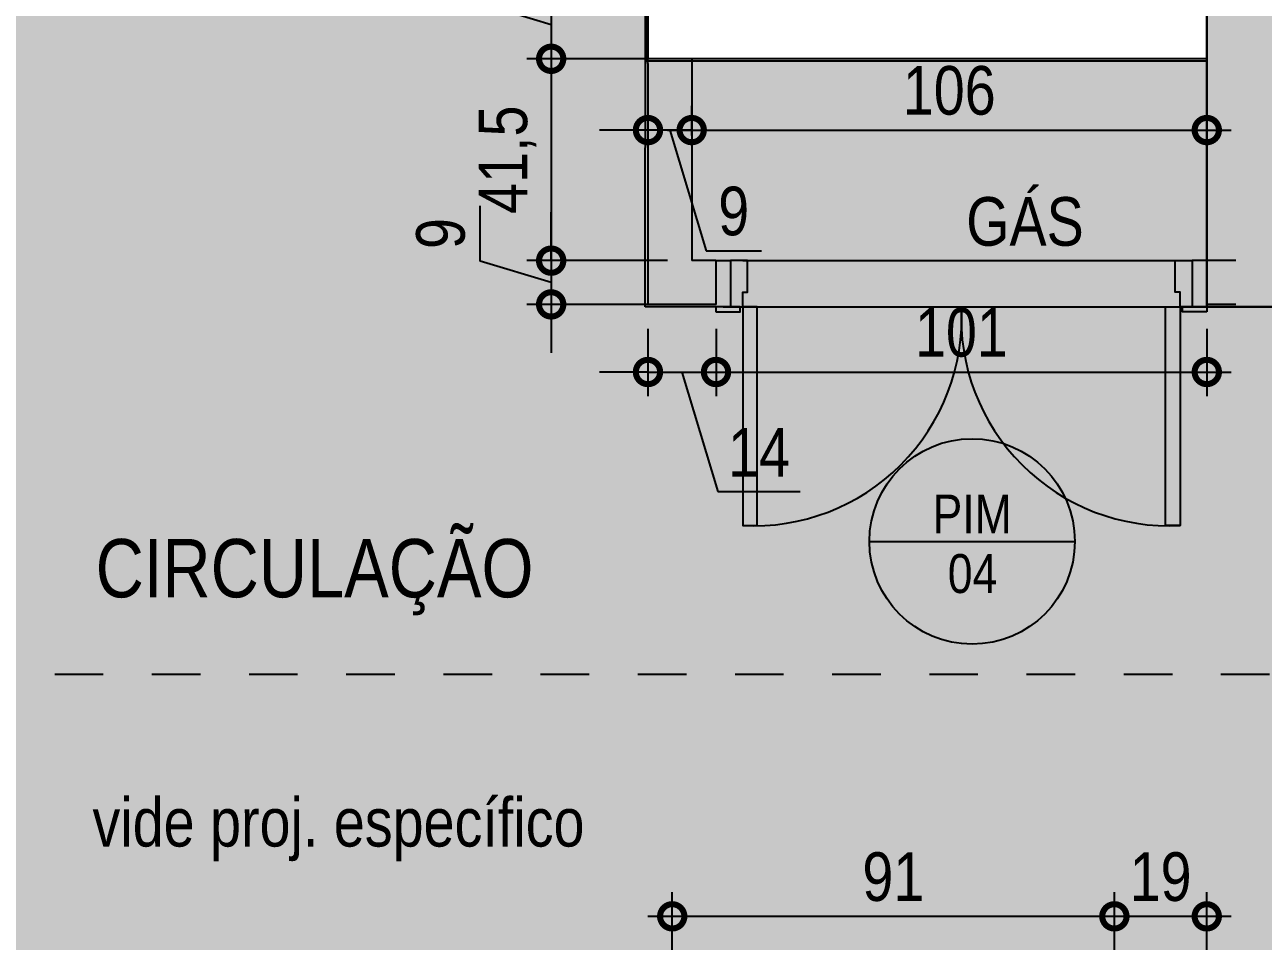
# Model space of a CAD drawing. Header units: metres. Extents: x -23 to 570, y -54 to 184.
# Drawn here: x 2.548 to 5.096, y 2.655 to 4.54 of the extents above; entities that cross this region are included whole.
import ezdxf
from ezdxf.enums import TextEntityAlignment as Align

# ---------------------------------------------------------------- set-up
doc = ezdxf.new("R2010")
doc.units = ezdxf.units.M
doc.header["$PDMODE"] = 35
doc.linetypes.add('ESTILO_TQS_0004', pattern=[1.1199999999999999, 0.5, -0.2, 0.01, -0.2, 0.01, -0.2])
doc.linetypes.add('PUC$0$DASHEDX2', pattern=[1.5, 1, -0.5])
for name, color, linetype in [('205', 232, 'ESTILO_TQS_0004'), ('4', 2, 'Continuous'), ('ARQ-ALV ACAB', 4, 'Continuous'), ('ARQ-ALV OSSO', 5, 'Continuous'), ('ARQ-AUX', 7, 'Continuous'), ('ARQ-DIM', 2, 'Continuous'), ('ARQ-SIM', 1, 'Continuous'), ('ARQ-TXT', 2, 'Continuous'), ('CIRCULAÇAO VERTICAL EMBASAMENTO$0$ARQ-ALV ACAB', 4, 'Continuous'), ('CIRCULAÇAO VERTICAL EMBASAMENTO$0$ARQ-ALV OSSO', 5, 'Continuous'), ('PUC$0$ARQ-ALV ACAB', 4, 'Continuous'), ('PUC$0$ARQ-ALV OSSO', 5, 'Continuous'), ('PUC$0$ARQ-AUX', 7, 'Continuous'), ('PUC$0$ARQ-CAX @ 1', 1, 'Continuous'), ('PUC$0$ARQ-PRJ', 7, 'PUC$0$DASHEDX2')]:
    doc.layers.add(name, color=color, linetype=linetype)
doc.layers.add('CIRCULAÇAO VERTICAL EMBASAMENTO$0$ARQ-FORRO', color=9, linetype='Continuous', lineweight=5)
doc.layers.add('PUC$0$ARQ-FORRO', color=9, linetype='Continuous', lineweight=5)
doc.styles.add('Adesa', font='ARIALN.TTF')
doc.dimstyles.new('ADESA 1-0050', dxfattribs={"dimtxt": 0.1, "dimasz": 0.1, "dimexe": 0.05, "dimexo": 0.05, "dimgap": 0.03, "dimtad": 1, "dimdec": 1, "dimlfac": 100, "dimzin": 12, "dimtxsty": 'Adesa', "dimblk": 'DOTSMALL', "dimcen": 1, "dimdle": 0.05, "dimclrd": 1, "dimclre": 1, "dimclrt": 256, "dimazin": 3, "dimtm": 1e-09, "dimtfac": 1, "dimtdec": 1, "dimtmove": 1, "dimatfit": 0, "dimldrblk": 'DOTSMALL', "dimfxl": 0.8, "dimtvp": 2, "dimtolj": 1, "dimtzin": 0, "dimarcsym": 0})

# ---------------------------------------------------------------- blocks, each defined once
blk = doc.blocks.new('_DotSmall')
at = {"color": 0, "linetype": 'ByBlock', "const_width": 0.5}
blk.add_lwpolyline([(-0.0625, 0, 1), (0.0625, 0, 1)], format="xyb", close=True, dxfattribs=at)
blk = doc.blocks.new('*D782')
at = {"layer": 'ARQ-DIM', "color": 1, "lineweight": -2, "transparency": 16777216}
for p, q in [((4.789901010553924, 2.499965657205462), (4.789901010553924, 2.756031435709328)), ((4.979955610012042, 2.501291392459162), (4.979955610012042, 2.756031435709328)), ((5.029955610012042, 2.706031435709328), (4.739901010553925, 2.706031435709328))]:
    blk.add_line(p, q, dxfattribs=at)
at = {"layer": 'Defpoints', "color": 0, "transparency": 16777216}
for p in [(4.789901010553924, 2.706031435709328), (4.789901010553924, 2.449965657205462, -4.318356323902826e-06), (4.979955610012042, 2.451291392459162, -4.318356323902826e-06)]:
    blk.add_point(p, dxfattribs=at)
at = {"layer": 'ARQ-DIM', "color": 1, "lineweight": -2, "transparency": 16777216, "xscale": 0.1, "yscale": 0.1, "zscale": 0.1, "rotation": 180}
blk.add_blockref('_DotSmall', (4.789901010553924, 2.706031435709328), dxfattribs=at)
at = {"layer": 'ARQ-DIM', "color": 1, "lineweight": -2, "transparency": 16777216, "xscale": 0.1, "yscale": 0.1, "zscale": 0.1}
blk.add_blockref('_DotSmall', (4.979955610012042, 2.706031435709328), dxfattribs=at)
at = {"layer": 'ARQ-DIM', "transparency": 16777216, "insert": (4.884928310282984, 2.787088734481498), "char_height": 0.1, "attachment_point": 5, "style": 'Adesa'}
blk.add_mtext('\\A1;19', dxfattribs=at)
blk = doc.blocks.new('*D783')
at = {"layer": 'ARQ-DIM', "color": 1, "lineweight": -2, "transparency": 16777216}
for p, q in [((3.879949769783262, 2.499966052348281), (3.879949769783262, 2.756031435709328)), ((4.789901010553924, 2.499965657205462), (4.789901010553924, 2.756031435709328)), ((4.839901010553924, 2.706031435709328), (3.829949769783262, 2.706031435709328))]:
    blk.add_line(p, q, dxfattribs=at)
at = {"layer": 'Defpoints', "color": 0, "transparency": 16777216}
for p in [(3.879949769783262, 2.706031435709328), (3.879949769783262, 2.449966052348282, -4.318356323902826e-06), (4.789901010553924, 2.449965657205462, -4.318356323902826e-06)]:
    blk.add_point(p, dxfattribs=at)
at = {"layer": 'ARQ-DIM', "color": 1, "lineweight": -2, "transparency": 16777216, "xscale": 0.1, "yscale": 0.1, "zscale": 0.1, "rotation": 180}
blk.add_blockref('_DotSmall', (3.879949769783262, 2.706031435709328), dxfattribs=at)
at = {"layer": 'ARQ-DIM', "color": 1, "lineweight": -2, "transparency": 16777216, "xscale": 0.1, "yscale": 0.1, "zscale": 0.1}
blk.add_blockref('_DotSmall', (4.789901010553924, 2.706031435709328), dxfattribs=at)
at = {"layer": 'ARQ-DIM', "transparency": 16777216, "insert": (4.334925390168593, 2.787088734481498), "char_height": 0.1, "attachment_point": 5, "style": 'Adesa'}
blk.add_mtext('\\A1;91', dxfattribs=at)
blk = doc.blocks.new('*D1276')
at = {"layer": 'ARQ-DIM', "color": 1, "lineweight": -2, "transparency": 16777216}
for p, q in [((3.48561801433388, 4.583786280367065), (3.48561801433388, 4.753267862904582)), ((3.630822652805912, 4.610219557942884), (3.630822652805912, 4.710219557942883)), ((3.790004692819691, 4.610219557942884), (3.580822652805912, 4.610219557942884)), ((3.630822652805912, 4.610219557942884), (3.630822652805912, 4.470230219708024)), ((3.630822652805912, 4.610219557942884), (3.630822652805912, 4.470230219708024)), ((3.630822652805912, 4.540224888825454), (3.48561801433388, 4.583786280367065)), ((3.870042733040977, 4.470230219708024), (3.580822652805912, 4.470230219708024)), ((3.630822652805912, 4.470230219708024), (3.630822652805912, 4.370230219708024))]:
    blk.add_line(p, q, dxfattribs=at)
at = {"layer": 'Defpoints', "color": 0, "transparency": 16777216}
for p in [(3.840004692819691, 4.610219557942884, -4.35389136369457e-06), (3.630822652805912, 4.470230219708024), (3.920042733040977, 4.470230219708024, -4.318356324098814e-06)]:
    blk.add_point(p, dxfattribs=at)
at = {"layer": 'ARQ-DIM', "color": 1, "lineweight": -2, "transparency": 16777216, "xscale": 0.1, "yscale": 0.1, "zscale": 0.1}
for p, rotation in [((3.630822652805912, 4.610219557942884), 270), ((3.630822652805912, 4.470230219708024), 90)]:
    blk.add_blockref('_DotSmall', p, dxfattribs=dict(at, rotation=rotation))
at = {"layer": 'ARQ-DIM', "transparency": 16777216, "insert": (3.405413375861847, 4.668527071635822), "char_height": 0.1, "attachment_point": 5, "rotation": 90, "style": 'Adesa'}
blk.add_mtext('\\A1;14', dxfattribs=at)
blk = doc.blocks.new('*D1277')
at = {"layer": 'ARQ-DIM', "color": 1, "lineweight": -2, "transparency": 16777216}
for p, q in [((3.630822652805916, 4.520230219708024), (3.630822652805916, 4.004988863079389)), ((3.870042733040977, 4.470230219708024), (3.580822652805916, 4.470230219708024)), ((3.870042733040977, 4.054988863079389), (3.580822652805916, 4.054988863079389))]:
    blk.add_line(p, q, dxfattribs=at)
at = {"layer": 'Defpoints', "color": 0, "transparency": 16777216}
for p in [(3.920042733040977, 4.470230219708024, -4.318356324098814e-06), (3.630822652805916, 4.054988863079389), (3.920042733040977, 4.054988863079389, -4.318356324088662e-06)]:
    blk.add_point(p, dxfattribs=at)
at = {"layer": 'ARQ-DIM', "color": 1, "lineweight": -2, "transparency": 16777216, "xscale": 0.1, "yscale": 0.1, "zscale": 0.1}
for p, rotation in [((3.630822652805916, 4.470230219708024), 90), ((3.630822652805916, 4.054988863079389), 270)]:
    blk.add_blockref('_DotSmall', p, dxfattribs=dict(at, rotation=rotation))
at = {"layer": 'ARQ-DIM', "transparency": 16777216, "insert": (3.540727154852301, 4.262609541393704), "char_height": 0.1, "attachment_point": 5, "rotation": 90, "style": 'Adesa'}
blk.add_mtext('\\A1;41,5', dxfattribs=at)
blk = doc.blocks.new('*D1278')
at = {"layer": 'ARQ-DIM', "color": 1, "lineweight": -2, "transparency": 16777216}
for p, q in [((3.830042733040976, 3.914988863079388), (3.830042733040976, 3.775888313314749)), ((3.970043356613262, 3.914989833095499), (3.970043356613262, 3.775888313314749)), ((3.830042733040976, 3.825888313314749), (3.730042733040976, 3.825888313314749)), ((3.830042733040976, 3.825888313314749), (3.970043356613262, 3.825888313314749)), ((3.830042733040976, 3.825888313314749), (3.970043356613262, 3.825888313314749)), ((3.900043044827119, 3.825888313314749), (3.973727219451948, 3.580274397898651)), ((3.970043356613262, 3.825888313314749), (4.070043356613263, 3.825888313314749)), ((3.973727219451948, 3.580274397898651), (4.143208801989466, 3.580274397898651))]:
    blk.add_line(p, q, dxfattribs=at)
at = {"layer": 'Defpoints', "color": 0, "transparency": 16777216}
for p in [(3.830042733040976, 3.964988863079387, -4.318356324088662e-06), (3.970043356613262, 3.964989833095498, -4.318356324088662e-06), (3.970043356613262, 3.825888313314749)]:
    blk.add_point(p, dxfattribs=at)
at = {"layer": 'ARQ-DIM', "color": 1, "lineweight": -2, "transparency": 16777216, "xscale": 0.1, "yscale": 0.1, "zscale": 0.1}
blk.add_blockref('_DotSmall', (3.830042733040976, 3.825888313314749), dxfattribs=at)
at = {"layer": 'ARQ-DIM', "color": 1, "lineweight": -2, "transparency": 16777216, "xscale": 0.1, "yscale": 0.1, "zscale": 0.1, "rotation": 180}
blk.add_blockref('_DotSmall', (3.970043356613262, 3.825888313314749), dxfattribs=at)
at = {"layer": 'ARQ-DIM', "transparency": 16777216, "insert": (4.058468010720707, 3.660479036370684), "char_height": 0.1, "attachment_point": 5, "style": 'Adesa'}
blk.add_mtext('\\A1;14', dxfattribs=at)
blk = doc.blocks.new('*D1279')
at = {"layer": 'ARQ-DIM', "color": 1, "lineweight": -2, "transparency": 16777216}
for p, q in [((3.970043356613262, 3.914989833095499), (3.970043356613262, 3.775888313314749)), ((4.98003039, 3.914989833095499), (4.98003039, 3.775888313314749)), ((3.920043356613263, 3.825888313314749), (5.03003039, 3.825888313314749))]:
    blk.add_line(p, q, dxfattribs=at)
at = {"layer": 'Defpoints', "color": 0, "transparency": 16777216}
for p in [(3.970043356613262, 3.964989833095498, -4.318356324088662e-06), (4.98003039, 3.964989833095498, -4.318356324088662e-06), (4.98003039, 3.825888313314749)]:
    blk.add_point(p, dxfattribs=at)
at = {"layer": 'ARQ-DIM', "color": 1, "lineweight": -2, "transparency": 16777216, "xscale": 0.1, "yscale": 0.1, "zscale": 0.1, "rotation": 180}
blk.add_blockref('_DotSmall', (3.970043356613262, 3.825888313314749), dxfattribs=at)
at = {"layer": 'ARQ-DIM', "color": 1, "lineweight": -2, "transparency": 16777216, "xscale": 0.1, "yscale": 0.1, "zscale": 0.1}
blk.add_blockref('_DotSmall', (4.98003039, 3.825888313314749), dxfattribs=at)
at = {"layer": 'ARQ-DIM', "transparency": 16777216, "insert": (4.475036873306632, 3.906945612086918), "char_height": 0.1, "attachment_point": 5, "style": 'Adesa'}
blk.add_mtext('\\A1;101', dxfattribs=at)
blk = doc.blocks.new('*D1280')
at = {"layer": 'ARQ-DIM', "color": 1, "lineweight": -2, "transparency": 16777216}
for p, q in [((3.920042733040976, 4.312609541393704), (3.920042733040976, 4.373562586033859)), ((4.98003039, 4.312609541393704), (4.98003039, 4.373562586033859)), ((3.870042733040976, 4.323562586033859), (5.03003039, 4.323562586033859))]:
    blk.add_line(p, q, dxfattribs=at)
at = {"layer": 'Defpoints', "color": 0, "transparency": 16777216}
for p in [(4.98003039, 4.323562586033859), (3.920042733040976, 4.262609541393704, -4.318356324098814e-06), (4.98003039, 4.262609541393704)]:
    blk.add_point(p, dxfattribs=at)
at = {"layer": 'ARQ-DIM', "color": 1, "lineweight": -2, "transparency": 16777216, "xscale": 0.1, "yscale": 0.1, "zscale": 0.1, "rotation": 180}
blk.add_blockref('_DotSmall', (3.920042733040976, 4.323562586033859), dxfattribs=at)
at = {"layer": 'ARQ-DIM', "color": 1, "lineweight": -2, "transparency": 16777216, "xscale": 0.1, "yscale": 0.1, "zscale": 0.1}
blk.add_blockref('_DotSmall', (4.98003039, 4.323562586033859), dxfattribs=at)
at = {"layer": 'ARQ-DIM', "transparency": 16777216, "insert": (4.450036561520488, 4.404619884806028), "char_height": 0.1, "attachment_point": 5, "style": 'Adesa'}
blk.add_mtext('\\A1;106', dxfattribs=at)
blk = doc.blocks.new('*D1281')
at = {"layer": 'ARQ-DIM', "color": 1, "lineweight": -2, "transparency": 16777216}
for p, q in [((3.830043100643124, 4.420233527020009), (3.830043100643124, 4.273562586033859)), ((3.920042733040976, 4.420230219708023), (3.920042733040976, 4.273562586033859)), ((3.830043100643124, 4.323562586033859), (3.730043100643124, 4.323562586033859)), ((3.920042733040976, 4.323562586033859), (3.830043100643124, 4.323562586033859)), ((3.920042733040976, 4.323562586033859), (3.830043100643124, 4.323562586033859)), ((3.87504291684205, 4.323562586033859), (3.949494485737002, 4.075390689717351)), ((3.920042733040976, 4.323562586033859), (4.020042733040976, 4.323562586033859)), ((3.949494485737002, 4.075390689717351), (4.063450829529636, 4.075390689717351))]:
    blk.add_line(p, q, dxfattribs=at)
at = {"layer": 'Defpoints', "color": 0, "transparency": 16777216}
for p in [(3.830043100643124, 4.470233527020009, -4.3183563240901e-06), (3.920042733040976, 4.470230219708022, -4.318356324098814e-06), (3.830043100643124, 4.323562586033859)]:
    blk.add_point(p, dxfattribs=at)
at = {"layer": 'ARQ-DIM', "color": 1, "lineweight": -2, "transparency": 16777216, "xscale": 0.1, "yscale": 0.1, "zscale": 0.1}
blk.add_blockref('_DotSmall', (3.830043100643124, 4.323562586033859), dxfattribs=at)
at = {"layer": 'ARQ-DIM', "color": 1, "lineweight": -2, "transparency": 16777216, "xscale": 0.1, "yscale": 0.1, "zscale": 0.1, "rotation": 180}
blk.add_blockref('_DotSmall', (3.920042733040976, 4.323562586033859), dxfattribs=at)
at = {"layer": 'ARQ-DIM', "transparency": 16777216, "insert": (4.006472657633319, 4.15644798848952), "char_height": 0.1, "attachment_point": 5, "style": 'Adesa'}
blk.add_mtext('\\A1;9', dxfattribs=at)
blk = doc.blocks.new('TIPO COTA$0$Chamada_planta')
at = {"layer": 'ARQ-SIM'}
blk.add_line((-1.408588597008727, 0), (1.408588597008727, 0), dxfattribs=at)
blk.add_circle((0, 0), 1.408588597008727, dxfattribs=at)
at = {"layer": 'ARQ-SIM', "color": 2, "style": 'Adesa'}
for tag, p in [('NUMERO', (-3e-16, 0.2338932678049491)), ('C.D.', (-3e-16, -0.2718391078913104))]:
    blk.add_attdef(tag, text='', height=0.5, dxfattribs=at).set_placement(p, align=Align.MIDDLE_CENTER)
blk = doc.blocks.new('*D1300')
at = {"layer": 'ARQ-DIM', "color": 1, "lineweight": -2, "transparency": 16777216}
for p, q in [((3.484765354033748, 4.053803632900374), (3.484765354033748, 4.167759976693008)), ((3.630822652805918, 4.054988863079389), (3.630822652805918, 4.154988863079389)), ((3.630822652805918, 4.009986443268724), (3.484765354033748, 4.053803632900374)), ((3.870042733040977, 4.054988863079389), (3.580822652805918, 4.054988863079389)), ((3.630822652805918, 4.054988863079389), (3.630822652805918, 3.964984023458058)), ((3.630822652805918, 4.054988863079389), (3.630822652805918, 3.964984023458058)), ((3.870042733040977, 3.964984023458058), (3.580822652805918, 3.964984023458058)), ((3.630822652805918, 3.964984023458058), (3.630822652805918, 3.864984023458058))]:
    blk.add_line(p, q, dxfattribs=at)
at = {"layer": 'Defpoints', "color": 0, "transparency": 16777216}
for p in [(3.920042733040977, 4.054988863079389, -4.318356324088662e-06), (3.630822652805918, 3.964984023458058), (3.920042733040977, 3.964984023458058, -4.318356323902826e-06)]:
    blk.add_point(p, dxfattribs=at)
at = {"layer": 'ARQ-DIM', "color": 1, "lineweight": -2, "transparency": 16777216, "xscale": 0.1, "yscale": 0.1, "zscale": 0.1}
for p, rotation in [((3.630822652805918, 4.054988863079389), 270), ((3.630822652805918, 3.964984023458058), 90)]:
    blk.add_blockref('_DotSmall', p, dxfattribs=dict(at, rotation=rotation))
at = {"layer": 'ARQ-DIM', "transparency": 16777216, "insert": (3.40370805526158, 4.110781804796689), "char_height": 0.1, "attachment_point": 5, "rotation": 90, "style": 'Adesa'}
blk.add_mtext('\\A1;9', dxfattribs=at)
blk = doc.blocks.new('PUC$0$forro area comum')
at = {"layer": 'PUC$0$ARQ-FORRO'}
h = blk.add_hatch(color=256, dxfattribs=at)
h.dxf.hatch_style = 1
h.paths.add_polyline_path([(11.68820244177718, 2.454999636818978), (11.68820284765782, 2.05622806132993), (14.59822273577365, 2.054662714825245), (14.5981900061808, 2.455030064700213), (22.46060101801233, 2.455040507749809), (22.4605930877257, 2.05622706806376), (25.2950329609576, 2.056032659545406), (25.2950332190424, 2.455229665161291), (26.45623725045959, 2.454646449677419), (26.45628037683529, 3.954864600000015), (5.17003016, 3.959864600000001), (5.096326689760479, 3.958424440495265), (3.824562132071318, 3.959988809351742), (3.825039570835551, 9.240020724650371), (2.320193466877861, 9.240353962963303), (2.320109515405696, 3.954983991609906), (-1.060003724753184, 3.954983991609909), (-1.059989119006447, 4.304896208713335), (-0.3549890622065568, 4.30496049759732), (-0.3550037815530751, 4.55908449535753), (-0.2032194333476723, 4.560644704642472), (-0.2032177760033949, 8.425553129541443), (-4.865035370437809, 8.42555281408378), (-4.865042402612918, 4.964862680389363), (-4.655057410715946, 4.964862304497885), (-4.655012218094813, 4.104928355154752), (-3.944974996540912, 4.104865708328266), (-3.945019423459087, 3.954862955943103), (-11.18628892375347, 3.954861311886195), (-11.18628981058701, 2.454992999366388), (-10.02504159998796, 2.454992999366387), (-10.02504159998796, 2.055750398053976), (-7.126367965407899, 2.055750398053976), (-7.126368371288543, 2.454964376818979)])
at = {"layer": 'PUC$0$ARQ-FORRO', "elevation": -4.318356323902826e-06}
blk.add_lwpolyline([(5.096326689760479, 3.958424440495265), (3.824562132071318, 3.959988809351742), (3.825039570835551, 9.240020724650371), (2.320193466877861, 9.240353962963303), (2.320109515405696, 3.954983991609906), (-1.060003724753184, 3.954983991609909), (-1.059989119006447, 4.304896208713335), (-0.3549890622065568, 4.30496049759732), (-0.3550037815530751, 4.55908449535753), (-0.2032194333476723, 4.560644704642472), (-0.2032177760033949, 8.425553129541443), (-4.865035370437809, 8.42555281408378), (-4.865042402612918, 4.964862680389363), (-4.655057410715946, 4.964862304497885), (-4.655012218094813, 4.104928355154752), (-3.944974996540912, 4.104865708328266), (-3.945019423459087, 3.954862955943103), (-11.18628892375347, 3.954861311886195), (-11.18628981058701, 2.454992999366388), (-10.02504159998796, 2.454992999366387), (-10.02504159998796, 2.055750398053976), (-7.126367965407899, 2.055750398053976), (-7.126368371288543, 2.454964376818979), (11.68820244177718, 2.454999636818978)], dxfattribs=at)
blk = doc.blocks.new('CIRCULAÇAO VERTICAL EMBASAMENTO')
at = {"layer": 'CIRCULAÇAO VERTICAL EMBASAMENTO$0$ARQ-FORRO'}
h = blk.add_hatch(color=256, dxfattribs=at)
h.dxf.hatch_style = 1
h.paths.add_polyline_path([(-0.3500506104476105, 2.451985992890435), (5.554949113797992, 2.45505253324624), (5.555009692538576, 3.96012888238651), (4.979992572863063, 3.95997949), (4.979987055197874, 4.465240722771973), (3.825311536455859, 4.465360634162423), (3.824938753969414, 9.234999633679253), (2.324938755300559, 9.235052953132938), (2.32494044907339, 3.954980635716042), (-0.3500603837669224, 3.95498651892056)])
at = {"layer": 'CIRCULAÇAO VERTICAL EMBASAMENTO$0$ARQ-ALV ACAB'}
blk.add_line((4.979987055197874, 4.465240722771973, -8.405329406254076e-06), (3.825574044680411, 4.465379477163876, -4.068196520738179e-06), dxfattribs=at)
at = {"layer": 'CIRCULAÇAO VERTICAL EMBASAMENTO$0$ARQ-ALV ACAB', "elevation": -4.318356323902826e-06}
blk.add_lwpolyline([(3.825574044680411, 4.465379477163876), (3.825578595677999, 4.615219247870296), (4.025048250600389, 4.615219974889442)], dxfattribs=at)
at = {"layer": 'CIRCULAÇAO VERTICAL EMBASAMENTO$0$ARQ-ALV OSSO'}
for p, q in [((3.830572395919817, 4.470378876424378, -4.086973082361401e-06), (3.830578461243877, 4.610219386527201, -1.388497683147656e-05)), ((4.979987656171658, 4.470240722735856, -8.405329406254076e-06), (3.830572395919817, 4.470378876424378, -4.086973082361401e-06))]:
    blk.add_line(p, q, dxfattribs=at)
at = {"layer": 'CIRCULAÇAO VERTICAL EMBASAMENTO$0$ARQ-ALV OSSO', "elevation": -4.318356323902826e-06}
blk.add_lwpolyline([(4.979985770012043, 9.240052982418108), (3.530011926336609, 9.240052953132933), (3.529975473663395, 9.430345750208211), (5.16998895701363, 9.429638230929768), (5.16998895701363, 3.960128880000001), (4.979992572863063, 3.95997949)], close=True, dxfattribs=at)
at = {"layer": 'CIRCULAÇAO VERTICAL EMBASAMENTO$0$ARQ-FORRO', "elevation": -4.318356323902826e-06}
blk.add_lwpolyline([(-0.3500506104476105, 2.451985992890435), (5.554949113797992, 2.45505253324624), (5.555009692538576, 3.96012888238651), (4.979992572863063, 3.95997949), (4.979987055197874, 4.465240722771973), (3.825311536455859, 4.465360634162423), (3.824938753969414, 9.234999633679253), (2.324938755300559, 9.235052953132938), (2.32494044907339, 3.954980635716042), (-0.3500603837669224, 3.95498651892056)], close=True, dxfattribs=at)
blk = doc.blocks.new('*U2553')
for points in [[(0.0249999999996362, -1.666306843617349e-07), (0.02499999999963622, 0.4499998333693156), (0.05499999999983629, 0.4499998333693156), (0.05499999999983629, -1.666306843617349e-07)], [(0.9249999999996362, -1.666306843617349e-07), (0.9249999999996362, 0.4499998333693156), (0.8949999999994361, 0.4499998333693156), (0.8949999999994361, -1.666306843617349e-07)], [(-0.03000000000020009, 0.01000000000036039), (0.01999999999952706, 0.01000000000036039), (0.01999999999952706, -8.526512829121202e-14), (-0.03000000000020009, -8.526512829121202e-14)], [(0.9799999999994725, 0.01000000000036039), (0.9299999999997454, 0.01000000000036039), (0.9299999999997454, -8.526512829121202e-14), (0.9799999999994725, -8.526512829121202e-14)]]:
    blk.add_lwpolyline(points, close=True)
for points in [[(-0.0149999999996453, -8.526512829121202e-14), (0.02499999999952252, 1.4210854715202e-13), (0.02499999999952252, -0.03000000000005798), (0.03499999999974079, -0.03000000000005798), (0.03499999999974079, -0.09499999999985854), (-1.36424267462764e-12, -0.09500000000008592), (0, -8.526512829121202e-14)], [(0.9649999999989177, -8.526512829121202e-14), (0.9249999999997499, 1.4210854715202e-13), (0.9249999999997499, -0.03000000000005798), (0.9149999999995316, -0.03000000000005798), (0.9149999999995316, -0.09499999999985854), (0.9500000000006367, -0.09500000000008592), (0.9499999999992724, -8.526512829121202e-14)]]:
    blk.add_lwpolyline(points)
at = {"layer": 'PUC$0$ARQ-PRJ'}
for centre, start, end in [((0.04749999999978541, 0.02249975630266391), 356.9872283639148, 93.01278754816305), ((0.9024999999996574, 0.02249975630266391), 86.98721245184346, 183.0127716360831)]:
    blk.add_arc(centre, 0.4280916895447932, start, end, dxfattribs=at)
blk = doc.blocks.new('PUC')
at = {"layer": 'PUC$0$ARQ-ALV ACAB'}
for points, elevation in [([(3.824562132071318, 3.959988809351742), (3.825048379289249, 4.615219331973946), (4.025048242467383, 4.615219589248222)], -4.318356324088662e-06), ([(3.969997816068339, 4.0549888501938), (3.999997816066899, 4.05498905805347)], -4.318356323902826e-06), ([(3.999997816068339, 4.0549888501938), (3.999998474290944, 3.959988804287296)], -4.318356323902826e-06), ([(4.949992450452925, 4.054988850193656), (4.949991792230613, 3.959988846628053)], -4.318356323902826e-06), ([(4.979992450452925, 4.054988850193656), (4.949992450454365, 4.054989058053325)], -4.318356323902826e-06), ([(3.999998474290944, 3.959988804287296), (3.824562132071318, 3.959988809351742)], -4.318356324088662e-06), ([(5.029992450452925, 3.959988850193656), (4.949991792230613, 3.959988846628053)], -4.318356323902826e-06)]:
    blk.add_lwpolyline(points, dxfattribs=dict(at, elevation=elevation))
at = {"layer": 'PUC$0$ARQ-ALV OSSO'}
for p, q in [((3.830042733040976, 4.460230219708023, -4.318356324098814e-06), (3.830048244855127, 4.610219470630851, -4.318356323968156e-06)), ((4.979991915441405, 4.470241240053246, -4.318356323902826e-06), (3.920042733040976, 4.470230219708022, -4.318356324098814e-06))]:
    blk.add_line(p, q, dxfattribs=at)
for points, elevation in [([(3.830042733040976, 4.460230219708023), (3.830042733040976, 3.964988863079387)], -4.318356324098814e-06), ([(3.920042733040976, 4.470230219708022), (3.920042733040976, 4.054988863079387)], -4.318356324098814e-06), ([(3.969997816068339, 4.0549888501938), (3.920042733040976, 4.054988863079387)], -4.318356324088662e-06), ([(3.969997816068339, 4.0549888501938), (3.969998439647347, 3.96498885019812)], -4.318356323902826e-06), ([(4.979992450452925, 4.054988850193656), (4.979991826873917, 3.964988850197976)], -4.318356323902826e-06), ([(5.029992450452925, 4.054988850193656), (4.979992450452925, 4.054988850193656)], -4.318356323902826e-06), ([(3.969998439647347, 3.9649888501938), (3.830042733040976, 3.964988863079387)], -4.318356324088662e-06), ([(5.029992450452925, 3.964988850193656), (4.979991826873917, 3.964988850193656)], -4.318356323902826e-06)]:
    blk.add_lwpolyline(points, dxfattribs=dict(at, elevation=elevation))
at = {"layer": 'PUC$0$ARQ-AUX', "elevation": -4.318356323902826e-06}
for points in [[(4.025042053321541, 4.054988850193515), (4.914998145179696, 4.054988850193515)], [(4.015042053321436, 3.95998901682434), (4.924998145179801, 3.95998901682434)]]:
    blk.add_lwpolyline(points, dxfattribs=at)
at = {"layer": 'PUC$0$ARQ-ALV ACAB'}
blk.add_blockref('CIRCULAÇAO VERTICAL EMBASAMENTO', (0, 0), dxfattribs=at)
at = {"layer": 'PUC$0$ARQ-CAX @ 1', "rotation": 180}
blk.add_blockref('*U2553', (4.949998145179437, 3.959988850193656, -4.318356323902826e-06), dxfattribs=at)
at = {"layer": 'PUC$0$ARQ-FORRO'}
blk.add_blockref('PUC$0$forro area comum', (0, 0), dxfattribs=at)
blk = doc.blocks.new('est-lo-07-6sb-r00')
at = {"layer": '4'}
h = blk.add_hatch(color=8, dxfattribs=at)
h.dxf.hatch_style = 1
h.paths.add_polyline_path([(213.004314, 592.9864600000001), (232.004314, 592.9864600000001), (232.004314, 743.9864600000001), (213.004314, 743.9864600000001)], flags=17)
h.paths.add_polyline_path([(517.0030160000001, 942.98646), (353.003016, 942.98646), (353.003016, 923.986062), (498.0030160000001, 923.986062), (498.0030160000001, 465.008359), (498.0030390000001, 465.008359), (498.0030390000001, 450.0083590000001), (498.0030390000001, 395.9864600000001), (517.0030160000001, 395.9864600000001)])
h.paths.add_polyline_path([(3672.003309, 253.001099), (3672.003309, 388.0010990000001), (3637.003309, 388.0010990000001), (3637.003309, 253.001099)])
h.paths.add_polyline_path([(3637.003309, 942.98646), (3637.003194, 872.9864600000001), (3653.003309, 872.9864600000001), (3653.003309, 599.0010990000001), (3637.003309, 599.0010990000001), (3637.003309, 539.0010990000001), (3672.003309, 539.0010990000001), (3672.003309, 942.98646)])
h.paths.add_polyline_path([(3672.003424, 102.0010990000001), (3637.003309, 102.0010990000001), (3637.003309, 42.00109900000007), (3653.003307, 42.00109900000007), (3653.003307, -229.998901), (3637.003309, -229.998901), (3637.003309, -299.9989009999999), (3672.003424, -299.9989009999999)])
h.paths.add_polyline_path([(3075.003309, -299.9998439999999), (3110.003309, -299.9998439999999), (3110.003309, -199.9998439999999), (3075.003309, -199.9998439999999)])
h.paths.add_polyline_path([(3075.003309, 270.5001770000001), (3110.003309, 270.5001770000001), (3110.003309, 370.5001770000001), (3075.003309, 370.5001770000001)])
h.paths.add_polyline_path([(520.003309, 942.98646), (520.003309, 395.9864600000001), (555.003309, 395.9864600000001), (555.003309, 451.9864600000001), (539.003309, 451.9864600000001), (539.003309, 872.9864600000001), (555.003309, 872.9864600000001), (555.003309, 942.98646)])
h.paths.add_polyline_path([(-2102.995138, 253.0001770000001), (-2102.995138, 388.0001770000001), (-2137.995138, 388.0001770000001), (-2137.995138, 253.0001770000001)])
h.paths.add_polyline_path([(-2137.995138, 101.999935), (-2137.995138, -299.9998439999999), (-2102.995138, -299.9998439999999), (-2102.995138, -229.9998439999999), (-2118.995138, -229.9998439999999), (-2118.995138, 41.99993500000005), (-2102.995138, 41.99993500000005), (-2102.995138, 101.999935)])
h.paths.add_polyline_path([(-2137.995141, 942.98646), (-2137.995141, 538.9889720000001), (-2102.995141, 538.9889720000001), (-2102.995141, 598.9889720000001), (-2118.995141, 598.9889720000001), (-2118.995141, 872.9864600000001), (-2102.995141, 872.9864600000001), (-2102.995141, 942.98646)])
h.paths.add_polyline_path([(520.003309, 245.0035260000001), (520.003309, -299.9998439999999), (555.003309, -299.9998439999999), (555.003309, -229.9998439999999), (539.003309, -229.9998439999999), (539.003309, 185.0035260000001), (555.003309, 185.0035260000001), (555.003309, 245.0035260000001)])
h.paths.add_polyline_path([(-34.995574, 942.98646), (-34.995574, 872.9864600000001), (-18.995574, 872.9864600000001), (-18.995574, 455.9864600000001), (-34.995574, 455.9864600000001), (-34.995574, 395.9864600000001), (232.004426, 395.9864600000001), (232.004426, 481.9864600000001), (213.004426, 481.9864600000001), (213.004426, 414.9864600000001), (0.004426000000002261, 414.9864600000001), (0.004426000000002261, 923.9864600000001), (213.004426, 923.9864600000001), (213.004426, 854.9864600000001), (232.004426, 854.9864600000001), (232.004426, 923.9864600000001), (252.004426, 923.9864600000001), (252.004426, 942.98646)])
h.paths.add_polyline_path([(3075.003309, 842.98646), (3110.003309, 842.98646), (3110.003309, 942.98646), (3075.003309, 942.98646)])
h.paths.add_polyline_path([(2530.003309, -299.9998439999999), (2570.003309, -299.9998439999999), (2570.003309, -199.9998439999999), (2530.003309, -199.9998439999999)])
h.paths.add_polyline_path([(2530.003309, 145.0035260000001), (2570.003309, 145.0035260000001), (2570.003309, 245.0035260000001), (2530.003309, 245.0035260000001)])
h.paths.add_polyline_path([(2530.003309, 395.9864600000001), (2570.003309, 395.9864600000001), (2570.003309, 495.9864600000001), (2530.003309, 495.9864600000001)])
h.paths.add_polyline_path([(2530.003309, 842.98646), (2570.003309, 842.98646), (2570.003309, 942.98646), (2530.003309, 942.98646)])
h.paths.add_polyline_path([(1995.003309, -299.9998439999999), (2030.003309, -299.9998439999999), (2030.003309, -199.9998439999999), (1995.003309, -199.9998439999999)])
h.paths.add_polyline_path([(1995.003309, 145.0035260000001), (2030.003309, 145.0035260000001), (2030.003309, 245.0035260000001), (1995.003309, 245.0035260000001)])
h.paths.add_polyline_path([(1995.003309, 395.9864600000001), (2030.003309, 395.9864600000001), (2030.003309, 495.9864600000001), (1995.003309, 495.9864600000001)])
h.paths.add_polyline_path([(1995.003309, 842.98646), (2030.003309, 842.98646), (2030.003309, 942.98646), (1995.003309, 942.98646)])
h.paths.add_polyline_path([(1460.003309, -299.9998439999999), (1495.003309, -299.9998439999999), (1495.003309, -199.9998439999999), (1460.003309, -199.9998439999999)])
h.paths.add_polyline_path([(1460.003309, 145.0035260000001), (1495.003309, 145.0035260000001), (1495.003309, 245.0035260000001), (1460.003309, 245.0035260000001)])
h.paths.add_polyline_path([(1460.176641, 395.9864600000001), (1495.176641, 395.9864600000001), (1495.176641, 495.9864600000001), (1460.176641, 495.9864600000001)])
h.paths.add_polyline_path([(1460.003309, 842.98646), (1495.003309, 842.98646), (1495.003309, 942.98646), (1460.003309, 942.98646)])
h.paths.add_polyline_path([(925.0033090000001, -299.9998439999999), (960.0033090000001, -299.9998439999999), (960.0033090000001, -199.9998439999999), (925.0033090000001, -199.9998439999999)])
h.paths.add_polyline_path([(925.0033090000001, 145.0035260000001), (960.0033090000001, 145.0035260000001), (960.0033090000001, 245.0035260000001), (925.0033090000001, 245.0035260000001)])
h.paths.add_polyline_path([(925.0033090000001, 395.9864600000001), (960.0033090000001, 395.9864600000001), (960.0033090000001, 495.9864600000001), (925.0033090000001, 495.9864600000001)])
h.paths.add_polyline_path([(925.0033090000001, 842.98646), (960.0033090000001, 842.98646), (960.0033090000001, 942.98646), (925.0033090000001, 942.98646)])
h.paths.add_polyline_path([(-1582.999721, -299.9998439999999), (-1547.999721, -299.9998439999999), (-1547.999721, -199.9998439999999), (-1582.999721, -199.9998439999999)])
h.paths.add_polyline_path([(-500.999721, -299.9998439999999), (-465.9997209999999, -299.9998439999999), (-465.9997209999999, -199.9998439999999), (-500.999721, -199.9998439999999)])
h.paths.add_polyline_path([(-1042.999721, -299.9998439999999), (-1002.999721, -299.9998439999999), (-1002.999721, -199.9998439999999), (-1042.999721, -199.9998439999999)])
h.paths.add_polyline_path([(-500.999721, 145.0035260000001), (-465.9997209999999, 145.0035260000001), (-465.9997209999999, 245.0035260000001), (-500.999721, 245.0035260000001)])
h.paths.add_polyline_path([(-1042.999721, 145.0035260000001), (-1002.999721, 145.0035260000001), (-1002.999721, 245.0035260000001), (-1042.999721, 245.0035260000001)])
h.paths.add_polyline_path([(-500.999721, 395.9864600000001), (-465.9997209999999, 395.9864600000001), (-465.9997209999999, 495.9864600000001), (-500.999721, 495.9864600000001)])
h.paths.add_polyline_path([(-1042.999721, 395.9864600000001), (-1002.999721, 395.9864600000001), (-1002.999721, 495.9864600000001), (-1042.999721, 495.9864600000001)])
h.paths.add_polyline_path([(-1582.999721, 270.5001770000001), (-1547.999721, 270.5001770000001), (-1547.999721, 370.5001770000001), (-1582.999721, 370.5001770000001)])
h.paths.add_polyline_path([(-500.999721, 842.98646), (-465.9997209999999, 842.98646), (-465.9997209999999, 942.98646), (-500.999721, 942.98646)])
h.paths.add_polyline_path([(-1042.999721, 842.98646), (-1002.999721, 842.98646), (-1002.999721, 942.98646), (-1042.999721, 942.98646)])
h.paths.add_polyline_path([(-1582.999721, 842.98646), (-1547.999721, 842.98646), (-1547.999721, 942.98646), (-1582.999721, 942.98646)])
h.paths.add_polyline_path([(-35, 245.0035260000001), (-35, 185.0035260000001), (-19, 185.0035260000001), (-19, -230), (-35, -230), (-35, -300), (517, -300), (517, 245), (498.0000000000001, 245), (498.0000000000001, -281), (3.552713678800501e-15, -281), (3.552713678800501e-15, -19), (255, -19), (255, 245.0035260000001), (178.5, 245.0035260000001), (178.5, 226.0035260000001), (236, 226.0035260000001), (236, 0), (3.552713678800501e-15, 0), (3.552713678800501e-15, 226.0035260000001), (57.50000000000001, 226.0035260000001), (57.50000000000001, 245.0035260000001)])
at = {"layer": '205'}
blk.add_line((-2259.087140875389, 320.423392), (3872.599049, 320.423392), dxfattribs=at)
at = {"layer": '4', "linetype": 'Continuous'}
blk.add_lwpolyline([(517.0030160000001, 942.98646), (353.003016, 942.98646), (353.003016, 923.986062), (498.0030160000001, 923.986062), (498.0030160000001, 465.008359), (498.0030390000001, 465.008359), (498.0030390000001, 450.0083590000001), (498.0030390000001, 450.0083590000001), (498.0030390000001, 395.9864600000001), (517.0030160000001, 395.9864600000001), (517.0030160000001, 942.98646)], dxfattribs=at)

msp = doc.modelspace()

# ---------------------------------------------------------------- linework, layer by layer
at = {"layer": 'ARQ-ALV ACAB', "elevation": -4.318356323902826e-06}
for points in [[(3.824554922287878, 3.959983969730411), (3.825041169505809, 4.615214492352615), (4.025041032683943, 4.61521474962689)], [(4.000036181480141, 3.959983977551552), (3.824554922287878, 3.959983969730411)], [(5.039986578610947, 3.959984023458056), (4.959985920388636, 3.959984019892453)]]:
    msp.add_lwpolyline(points, dxfattribs=at)
at = {"layer": 'ARQ-ALV OSSO'}
msp.add_line((3.830035523257536, 4.460225380086691, -4.318356324098814e-06), (3.830041035071687, 4.61021463100952, -4.318356323968156e-06), dxfattribs=at)
at = {"layer": 'ARQ-ALV OSSO', "elevation": -4.318356323902826e-06}
for points in [[(3.830035523257536, 4.460225380086691), (3.830035523257536, 3.964984023458056)], [(3.920035523257535, 4.470225380086691), (3.920035523257535, 4.054984023458056)], [(5.039986578610947, 4.054984023458056), (4.989986578610948, 4.054984023458056)], [(3.970036146836543, 3.964984023458056), (3.830035523257536, 3.964984023458056)], [(5.039986578610947, 3.964984023458056), (4.98998595503194, 3.964984023458056)]]:
    msp.add_lwpolyline(points, dxfattribs=at)
at = {"layer": 'ARQ-AUX', "elevation": -4.318356323902826e-06}
for points in [[(4.035036181479564, 4.054984023457915), (4.924992273337719, 4.054984023457915)], [(4.025036181479459, 3.959984190088741), (4.934992273337824, 3.959984190088741)]]:
    msp.add_lwpolyline(points, dxfattribs=at)

# ---------------------------------------------------------------- block references
msp.add_blockref('PUC', (0, 0))
at = {"linetype": 'Continuous', "xscale": 0.01, "yscale": 0.01, "zscale": 0.01}
msp.add_blockref('est-lo-07-6sb-r00', (0, 0), dxfattribs=at)
at = {"layer": 'ARQ-SIM'}
ref = msp.add_blockref('TIPO COTA$0$Chamada_planta', (4.497133405618413, 3.477363045619352, -4.318356323902826e-06), dxfattribs=dict(at, xscale=0.15, yscale=0.15, zscale=0.15))
ref.add_attrib('NUMERO', 'PIM', dxfattribs={"color": 2, "height": 0.08, "style": 'Adesa'}).set_placement((4.497133405618413, 3.533677984825811, -4.318356323902826e-06), align=Align.MIDDLE_CENTER)
ref.add_attrib('C.D.', '04', dxfattribs={"color": 2, "height": 0.08, "style": 'Adesa'}).set_placement((4.497951959506921, 3.411268048780737, -4.318356323902826e-06), align=Align.MIDDLE_CENTER)

# ---------------------------------------------------------------- texts
at = {"layer": 'ARQ-TXT', "style": 'Adesa'}
for s, height, p in [('GÁS', 0.1, (4.605829203352112, 4.147998842294752, -1.727342529521131e-05)), ('CIRCULAÇÃO', 0.12, (3.143897132126032, 3.420366551260763, -4.318356323502826e-06)), ('vide proj. específico', 0.1, (3.193146904000006, 2.888088316419455, -4.318356323502826e-06))]:
    msp.add_text(s, height=height, dxfattribs=at).set_placement(p, align=Align.MIDDLE)

# ---------------------------------------------------------------- dimensions: what is measured, and where the dimension line sits
at = {"layer": 'ARQ-DIM'}
for base, p1, p2, angle, picture, middle in [((3.630822652805912, 4.470230219708024), (3.840004692819689, 4.610219557942882, -4.35389136369457e-06), (3.920042733040976, 4.470230219708022, -4.318356324098814e-06), 90, '*D1276', (3.405413375861847, 4.613786280367063)), ((3.630822652805916, 4.054988863079389), (3.920042733040976, 4.470230219708022, -4.318356324098814e-06), (3.920042733040976, 4.054988863079387, -4.318356324088662e-06), 90, '*D1277', (3.540727154852301, 4.262609541393704)), ((3.630822652805918, 3.964984023458058), (3.920042733040976, 4.054988863079387, -4.318356324088662e-06), (3.920042733040976, 3.964984023458056, -4.318356323902826e-06), 90, '*D1300', (3.40370805526158, 4.083803632900373)), ((3.879949769783262, 2.706031435709328), (4.789901010553924, 2.449965657205462, -4.318356323902826e-06), (3.879949769783262, 2.449966052348282, -4.318356323902826e-06), 180, '*D783', (4.334925390168593, 2.787088734481498))]:
    dim = msp.add_linear_dim(base=base, p1=p1, p2=p2, angle=angle, dimstyle='ADESA 1-0050', dxfattribs=at)
    dim.commit()
    dim.dimension.update_dxf_attribs({"geometry": picture, "text_midpoint": middle})
for base, p1, p2, picture, middle in [((3.830043100643124, 4.323562586033859), (3.920042733040976, 4.470230219708022, -4.318356324098814e-06), (3.830043100643124, 4.470233527020009, -4.3183563240901e-06), '*D1281', (3.979494485737002, 4.15644798848952)), ((4.98003039, 4.323562586033859), (3.920042733040976, 4.262609541393704, -4.318356324098814e-06), (4.98003039, 4.262609541393704), '*D1280', (4.450036561520488, 4.404619884806028)), ((3.970043356613262, 3.825888313314749), (3.830042733040976, 3.964988863079387, -4.318356324088662e-06), (3.970043356613262, 3.964989833095498, -4.318356324088662e-06), '*D1278', (4.003727219451949, 3.660479036370684)), ((4.98003039, 3.825888313314749), (3.970043356613262, 3.964989833095498, -4.318356324088662e-06), (4.98003039, 3.964989833095498, -4.318356324088662e-06), '*D1279', (4.475036873306632, 3.906945612086918))]:
    dim = msp.add_linear_dim(base=base, p1=p1, p2=p2, dimstyle='ADESA 1-0050', dxfattribs=at)
    dim.commit()
    dim.dimension.update_dxf_attribs({"geometry": picture, "text_midpoint": middle})
dim = msp.add_linear_dim(base=(4.789901010553924, 2.706031435709328), p1=(4.979955610012042, 2.451291392459162, -4.318356323902826e-06), p2=(4.789901010553924, 2.449965657205462, -4.318356323902826e-06), angle=180, dimstyle='ADESA 1-0050', override={"dimdec": 0}, dxfattribs=at)
dim.commit()
dim.dimension.update_dxf_attribs({"geometry": '*D782', "text_midpoint": (4.884928310282984, 2.787088734481498)})

doc.saveas('drawing.dxf')
